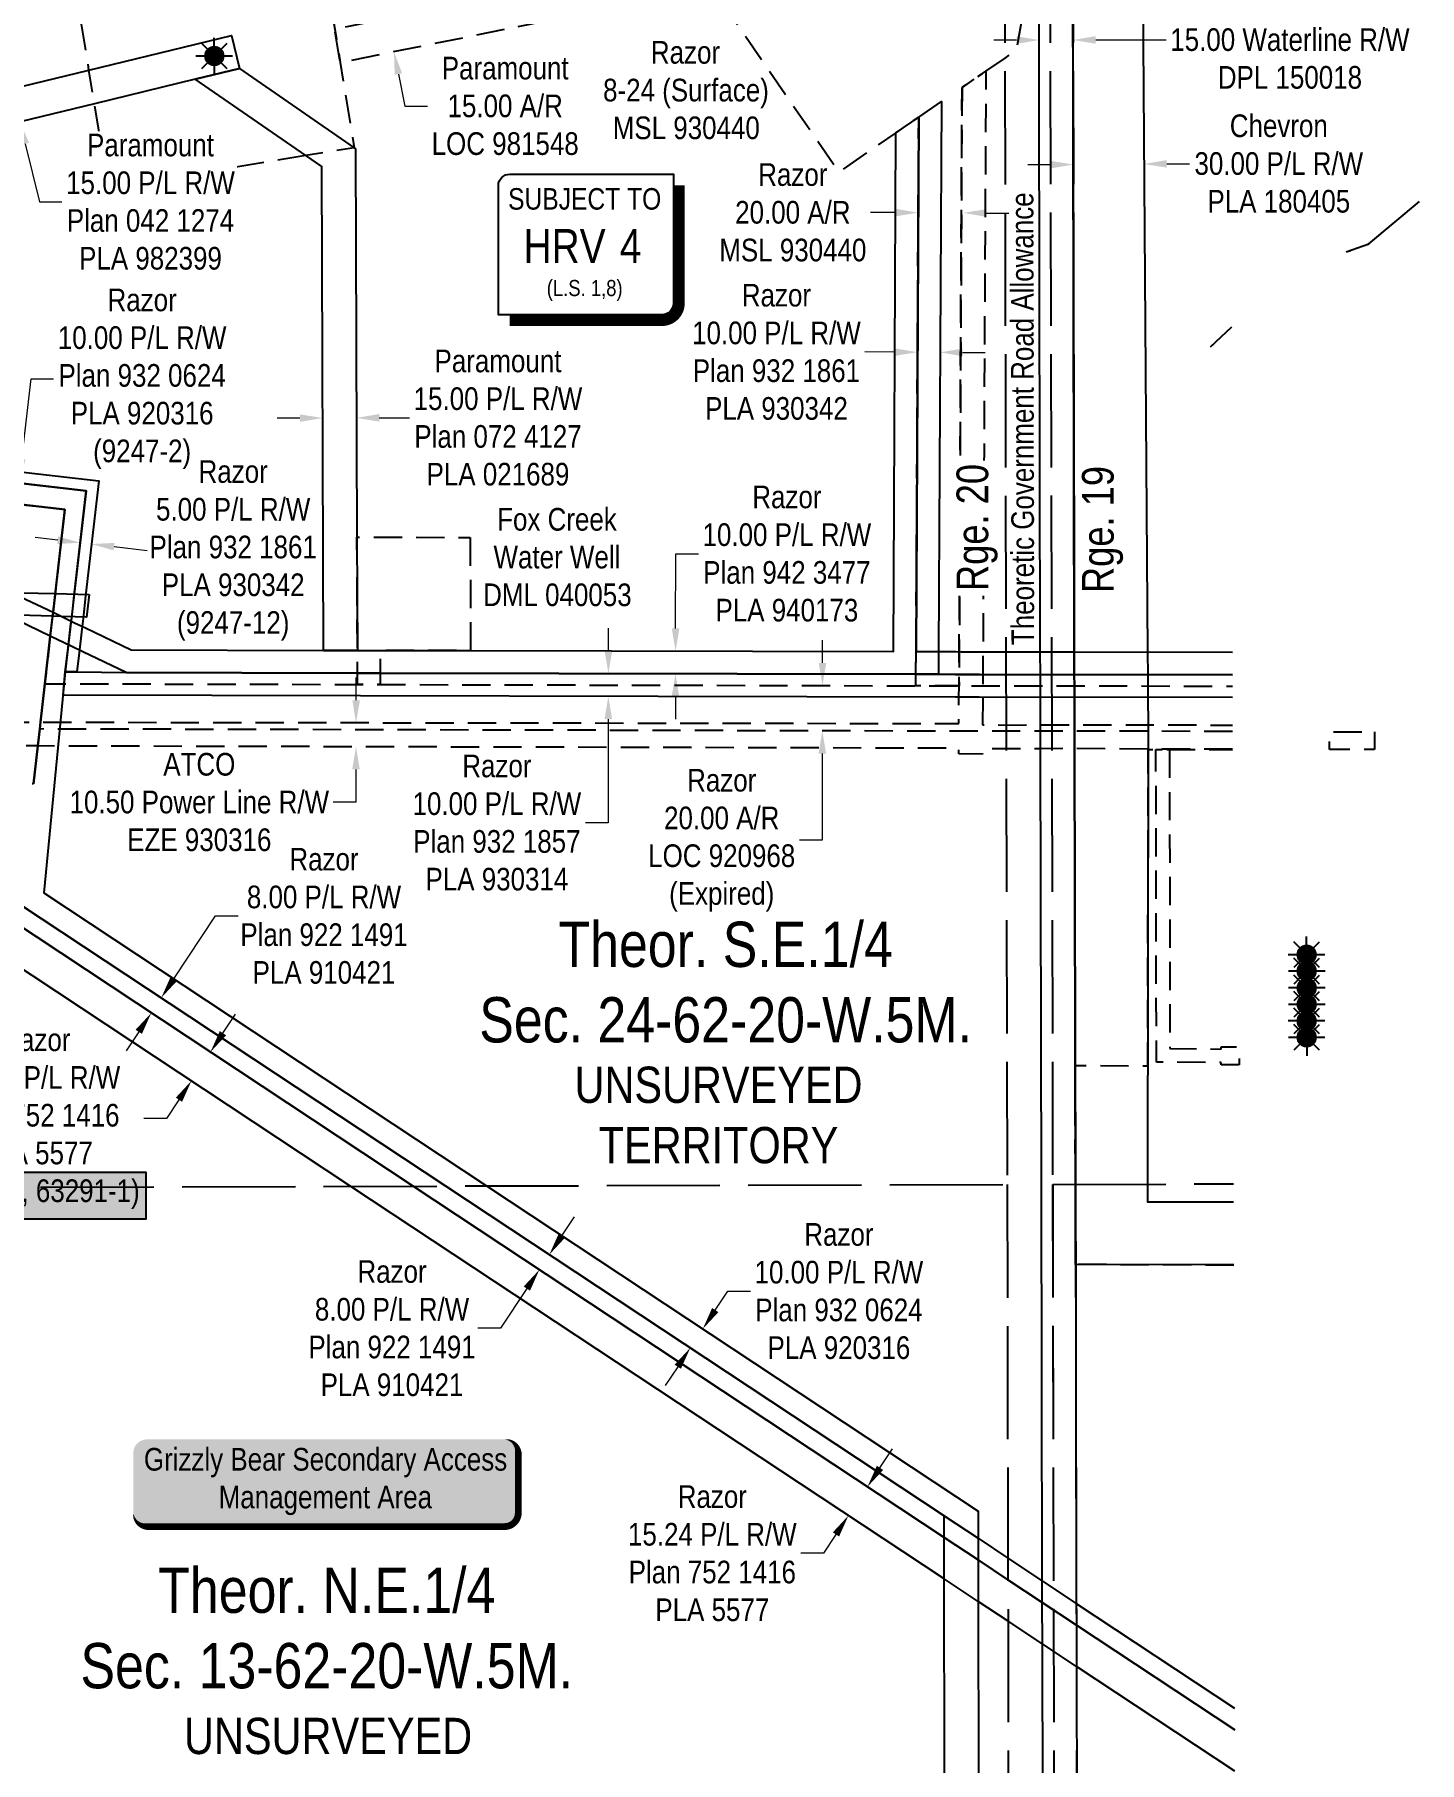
# Model space of a CAD drawing. Extents: x 507923 to 518388, y 6020717 to 6030806.
# Drawn here: x 509216 to 509827, y 6024494 to 6025257 of the extents above; entities that cross this region are included whole.
import ezdxf
from ezdxf.enums import TextEntityAlignment as Align

# ---------------------------------------------------------------- set-up
doc = ezdxf.new("R2010")
doc.units = 0
doc.header["$LTSCALE"] = 5
doc.header["$PDSIZE"] = 0.5
for name, pattern in [('foc-ACCESSROAD', [3.75, 2.5, -1.25]), ('foc-FLOWLINE', [3.75, 2.5, -1.25]), ('foc-UNSURVEYED', [12.5, 10, -2.5]), ('foc-WHEELTRACKS', [2, 0.4, -1.6])]:
    doc.linetypes.add(name, pattern=pattern)
doc.layers.get('Defpoints').update_dxf_attribs({"color": 9})
for name, color, linetype in [('AS-UNDERLAY-H', 141, 'Continuous'), ('AS-WILDLIFE-BLOCK', 131, 'Continuous'), ('C-SYMBOL', 7, 'Continuous'), ('CG-NOTES', 7, 'Continuous'), ('CTW', 7, 'Continuous'), ('D-TXT', 6, 'Continuous'), ('F-AR', 190, 'foc-ACCESSROAD'), ('F-EZE', 190, 'foc-FLOWLINE'), ('F-RW', 190, 'Continuous'), ('F-WS', 190, 'foc-ACCESSROAD'), ('F-WS-S', 8, 'Continuous'), ('L-ROAD-T', 7, 'Continuous'), ('L-UNS-T', 3, 'Continuous'), ('L-USEC', 7, 'foc-UNSURVEYED'), ('T-WATER-P3', 160, 'foc-WHEELTRACKS')]:
    doc.layers.add(name, color=color, linetype=linetype)
for name, color, linetype, lineweight in [('F-AR-T', 190, 'Continuous', 9), ('F-EZE-T', 190, 'Continuous', 9), ('F-RW-T', 190, 'Continuous', 9), ('F-WS-T', 190, 'Continuous', 9)]:
    doc.layers.add(name, color=color, linetype=linetype, lineweight=lineweight)
doc.styles.add('175L', font='ARIALN.TTF', dxfattribs={"height": 20})
doc.styles.add('80', font='ARIALN.TTF', dxfattribs={"height": 10})
doc.styles.add('80CG', font='ARIALN.TTF', dxfattribs={"height": 10})
doc.styles.add('80L', font='ARIALN.TTF', dxfattribs={"height": 10})
doc.styles.add('foc-LtypeFont', font='ARIALN.TTF', dxfattribs={"height": 7.35})
doc.styles.add('HRV', font='ARIALN.TTF', dxfattribs={"height": 3})
doc.linetypes.add('foc-TOPO-flowdirection-NOLINE', pattern='A,0,[">",foc-LtypeFont,S=0.3,R=0,X=0,Y=-0.945],-20,[">",foc-LtypeFont,S=0.3,R=0,X=0,Y=-0.945],0', length=20)
doc.dimstyles.new('Compass 5 000', dxfattribs={"dimscale": 5, "dimtxt": 9, "dimasz": 2, "dimexe": 0.2, "dimexo": 0.0625, "dimgap": 0.5, "dimtad": 0, "dimtih": 1, "dimtoh": 1, "dimzin": 0, "dimdsep": 46, "dimtxsty": '80CG', "dimcen": 0.1, "dimse1": 1, "dimse2": 1, "dimclrd": 256, "dimclrt": 256, "dimaunit": 1, "dimadec": 4, "dimazin": 0, "dimtfac": 0.06, "dimtofl": 0, "dimtmove": 0, "dimatfit": 1, "dimfxl": 0.2, "dimtolj": 1, "dimtzin": 0, "dimlwd": -1, "dimarcsym": 0})

# ---------------------------------------------------------------- blocks, each defined once
blk = doc.blocks.new('*U386')
h = blk.add_hatch(color=255)
edge = h.paths.add_edge_path()
edge.add_line((-79, -20), (79, -20))
edge.add_arc((79, -14), 6, 270, 360)
edge.add_line((85, -14), (85, 12.5))
edge.add_arc((79, 12.5), 6, 0, 90)
edge.add_line((79, 18.5), (-79, 18.5))
edge.add_arc((-79, 12.5), 6, 90, 180)
edge.add_line((-85, 12.5), (-85, -14))
edge.add_arc((-79, -14), 6, 180, 270)
at = {"color": 131, "flags": 128}
blk.add_lwpolyline([(-79, -20, 3, 3, 0), (79, -20, 3, 3, 0.414214), (85, -14, 3, 3, 0), (85, 12.5, 3, 0, 0.414214), (79, 18.5, 0, 0, 0), (-79, 18.5, 0, 0, 0.414214), (-85, 12.5, 0, 0, 0), (-85, -14, 0, 3, 0.414214)], format="xyseb", close=True, dxfattribs=at)
at = {"color": 131, "style": '80'}
blk.add_attdef('ENTER_TEXT_001', (-35.99, -5), '', height=10, dxfattribs=at)
blk = doc.blocks.new('HRV')
blk.add_lwpolyline([(-35.14, 31.6), (37.21, 31.6), (37.21, -25.54, -0.414214), (32.21, -30.54), (-40.14, -30.54), (-40.14, 26.6, -0.414214)], format="xyb", close=True)
at = {"const_width": 5, "flags": 128}
blk.add_lwpolyline([(-35.14, -33.04), (32.21, -33.04, 0.414214), (39.71, -25.54), (39.71, 26.6)], format="xyb", dxfattribs=at)
at = {"style": '80L'}
blk.add_text('SUBJECT TO', height=9.5, dxfattribs=at).set_placement((-2.01, 13.06), align=Align.BOTTOM_CENTER)
blk.add_attdef('(N.W.1/4 00)', text='', height=7.12, dxfattribs=at).set_placement((-2.01, -24.45), align=Align.BOTTOM_CENTER)
at = {"layer": 'CTW', "color": 3, "style": 'HRV'}
blk.add_text('HRV', height=15, dxfattribs=at).set_placement((-10.88, -0.18), align=Align.MIDDLE_CENTER)
blk.add_attdef('0', text='', height=15, dxfattribs=at).set_placement((18.28, -0.18), align=Align.MIDDLE_CENTER)
blk = doc.blocks.new('*D398')
at = {"layer": 'Defpoints', "color": 0, "transparency": 16777216}
for p in [(509271.22, 6024969.79), (509563.81, 6024969.09), (509271.17, 6024949.79)]:
    blk.add_point(p, dxfattribs=at)
at = {"layer": 'F-AR-T', "transparency": 16777216}
for p, q in [((509563.83, 6024979.09), (509563.86, 6024989.09)), ((509563.74, 6024939.09), (509563.64, 6024900.79)), ((509563.64, 6024900.79), (509553.64, 6024900.79))]:
    blk.add_line(p, q, dxfattribs=at)
for points in [[(509562.16, 6024979.1), (509565.5, 6024979.09), (509563.81, 6024969.09)], [(509562.07, 6024939.09), (509565.4, 6024939.09), (509563.76, 6024949.09)]]:
    blk.add_solid(points, dxfattribs=at)
at = {"layer": 'F-AR-T', "transparency": 16777216, "insert": (509519.33, 6024900.79), "char_height": 10, "attachment_point": 5, "style": '80CG'}
blk.add_mtext('\\A1;Razor\\P20.00 A/R\\PLOC 920968\\P(Expired)', dxfattribs=at)
blk = doc.blocks.new('*D399')
at = {"layer": 'Defpoints', "color": 0, "transparency": 16777216}
for p in [(509434.19, 6025276.29), (509437.15, 6025261.58), (509374.58, 6025248.98)]:
    blk.add_point(p, dxfattribs=at)
at = {"layer": 'F-AR-T', "transparency": 16777216}
for p, q in [((509369.64, 6025273.49), (509367.67, 6025283.29)), ((509376.55, 6025239.17), (509379.4, 6025225.04)), ((509379.4, 6025225.04), (509389.4, 6025225.04))]:
    blk.add_line(p, q, dxfattribs=at)
for points in [[(509371.27, 6025273.82), (509368.01, 6025273.16), (509371.61, 6025263.68)], [(509378.18, 6025239.5), (509374.92, 6025238.84), (509374.58, 6025248.98)]]:
    blk.add_solid(points, dxfattribs=at)
at = {"layer": 'F-AR-T', "transparency": 16777216, "insert": (509423.71, 6025225.04), "char_height": 10, "attachment_point": 5, "style": '80CG'}
blk.add_mtext('\\A1;Paramount\\P15.00 A/R\\PLOC 981548', dxfattribs=at)
blk = doc.blocks.new('*D404')
at = {"layer": 'Defpoints', "color": 0, "transparency": 16777216}
for p in [(509606.1, 6025177.94), (509606.11, 6025179.48), (509626.11, 6025179.38)]:
    blk.add_point(p, dxfattribs=at)
at = {"layer": 'F-AR-T', "transparency": 16777216}
for p, q in [((509596.1, 6025177.99), (509585.01, 6025178.04)), ((509636.1, 6025177.79), (509646.1, 6025177.74))]:
    blk.add_line(p, q, dxfattribs=at)
for points in [[(509596.11, 6025179.65), (509596.09, 6025176.32), (509606.1, 6025177.94)], [(509636.11, 6025179.46), (509636.1, 6025176.12), (509626.1, 6025177.84)]]:
    blk.add_solid(points, dxfattribs=at)
at = {"layer": 'F-AR-T', "transparency": 16777216, "insert": (509550.74, 6025178.04), "char_height": 10, "attachment_point": 5, "style": '80CG'}
blk.add_mtext('\\A1;Razor\\P20.00 A/R\\PMSL 930440', dxfattribs=at)
blk = doc.blocks.new('*D417')
at = {"layer": 'Defpoints', "color": 0, "transparency": 16777216}
for p in [(509263.17, 6024952.87), (509263.14, 6024942.3), (509357.82, 6024942.07)]:
    blk.add_point(p, dxfattribs=at)
at = {"layer": 'F-EZE-T', "transparency": 16777216}
for p, q in [((509357.87, 6024962.64), (509357.9, 6024972.64)), ((509357.8, 6024932.07), (509357.76, 6024917.6)), ((509357.76, 6024917.6), (509347.76, 6024917.6))]:
    blk.add_line(p, q, dxfattribs=at)
for points in [[(509356.21, 6024962.64), (509359.54, 6024962.64), (509357.85, 6024952.64)], [(509356.13, 6024932.07), (509359.46, 6024932.07), (509357.82, 6024942.07)]]:
    blk.add_solid(points, dxfattribs=at)
at = {"layer": 'F-EZE-T', "transparency": 16777216, "insert": (509288.62, 6024917.6), "char_height": 10, "attachment_point": 5, "style": '80CG'}
blk.add_mtext('\\A1;ATCO\\P10.50 Power Line R/W\\PEZE 930316', dxfattribs=at)
blk = doc.blocks.new('*D434')
at = {"layer": 'Defpoints', "color": 0, "transparency": 16777216}
for p in [(509659.38, 6025322.22), (509674.34, 6025322.25), (509674.48, 6025254.2)]:
    blk.add_point(p, dxfattribs=at)
at = {"layer": 'F-RW-T', "transparency": 16777216}
for p, q in [((509649.52, 6025254.15), (509639.52, 6025254.13)), ((509684.48, 6025254.23), (509715.59, 6025254.29))]:
    blk.add_line(p, q, dxfattribs=at)
for points in [[(509649.52, 6025255.82), (509649.52, 6025252.48), (509659.52, 6025254.17)], [(509684.48, 6025255.89), (509684.48, 6025252.56), (509674.48, 6025254.2)]]:
    blk.add_solid(points, dxfattribs=at)
at = {"layer": 'F-RW-T', "transparency": 16777216, "insert": (509770.27, 6025254.29), "char_height": 10, "attachment_point": 5, "style": '80CG'}
blk.add_mtext('\\A1;Fox Creek\\P15.00 Waterline R/W\\PDPL 150018', dxfattribs=at)
blk = doc.blocks.new('*D438')
at = {"layer": 'Defpoints', "color": 0, "transparency": 16777216}
for p in [(509224.3, 6024853.05), (509215.89, 6024840.35), (509285.14, 6024794.53)]:
    blk.add_point(p, dxfattribs=at)
at = {"layer": 'F-RW-T', "transparency": 16777216}
for p, q in [((509299.06, 6024815.58), (509304.58, 6024823.92)), ((509279.62, 6024786.19), (509274.11, 6024777.85)), ((509274.11, 6024777.85), (509264.11, 6024777.85))]:
    blk.add_line(p, q, dxfattribs=at)
for points in [[(509297.67, 6024816.5), (509300.45, 6024814.66), (509293.55, 6024807.24)], [(509278.23, 6024787.11), (509281.01, 6024785.27), (509285.14, 6024794.53)]]:
    blk.add_solid(points, dxfattribs=at)
at = {"layer": 'F-RW-T', "transparency": 16777216, "insert": (509216.45, 6024777.85), "char_height": 10, "attachment_point": 5, "style": '80CG'}
blk.add_mtext('\\A1;Razor\\P15.24 P/L R/W\\PPlan 752 1416\\PPLA 5577\\P(9247-9, 63291-1)', dxfattribs=at)
blk = doc.blocks.new('*D439')
at = {"layer": 'Defpoints', "color": 0, "transparency": 16777216}
for p in [(509342.97, 6025109.29), (509357.98, 6025109.34), (509358.06, 6025087.31)]:
    blk.add_point(p, dxfattribs=at)
at = {"layer": 'F-RW-T', "transparency": 16777216}
for p, q in [((509333.05, 6025087.22), (509323.05, 6025087.18)), ((509368.06, 6025087.34), (509381.43, 6025087.39))]:
    blk.add_line(p, q, dxfattribs=at)
for points in [[(509333.05, 6025088.88), (509333.06, 6025085.55), (509343.05, 6025087.25)], [(509368.05, 6025089.01), (509368.06, 6025085.67), (509358.06, 6025087.31)]]:
    blk.add_solid(points, dxfattribs=at)
at = {"layer": 'F-RW-T', "transparency": 16777216, "insert": (509420.52, 6025087.39), "char_height": 10, "attachment_point": 5, "style": '80CG'}
blk.add_mtext('\\A1;Paramount\\P15.00 P/L R/W\\PPlan 072 4127\\PPLA 021689', dxfattribs=at)
blk = doc.blocks.new('*D442')
at = {"layer": 'Defpoints', "color": 0, "transparency": 16777216}
for p in [(509271.82, 6024831.2), (509329.58, 6024792.99), (509325.16, 6024786.32)]:
    blk.add_point(p, dxfattribs=at)
at = {"layer": 'F-RW-T', "transparency": 16777216}
for p, q in [((509277.34, 6024839.54), (509295.74, 6024867.35)), ((509295.74, 6024867.35), (509305.74, 6024867.35)), ((509261.89, 6024816.19), (509256.38, 6024807.85))]:
    blk.add_line(p, q, dxfattribs=at)
for points in [[(509275.95, 6024840.46), (509278.73, 6024838.62), (509271.82, 6024831.2)], [(509260.5, 6024817.11), (509263.28, 6024815.27), (509267.41, 6024824.53)]]:
    blk.add_solid(points, dxfattribs=at)
at = {"layer": 'F-RW-T', "transparency": 16777216, "insert": (509343.69, 6024867.35), "char_height": 10, "attachment_point": 5, "style": '80CG'}
blk.add_mtext('\\A1;Razor\\P8.00 P/L R/W\\PPlan 922 1491\\PPLA 910421', dxfattribs=at)
blk = doc.blocks.new('*D443')
at = {"layer": 'Defpoints', "color": 0, "transparency": 16777216}
for p in [(509130.08, 6025068.3), (509128.94, 6025058.37), (509209.06, 6025059.2)]:
    blk.add_point(p, dxfattribs=at)
at = {"layer": 'F-RW-T', "transparency": 16777216}
for p, q in [((509210.2, 6025069.14), (509214.29, 6025104.57)), ((509214.29, 6025104.57), (509224.29, 6025104.57)), ((509206.77, 6025039.34), (509205.63, 6025029.4))]:
    blk.add_line(p, q, dxfattribs=at)
for points in [[(509208.55, 6025069.33), (509211.86, 6025068.95), (509209.06, 6025059.2)], [(509205.12, 6025039.53), (509208.43, 6025039.15), (509207.92, 6025049.27)]]:
    blk.add_solid(points, dxfattribs=at)
at = {"layer": 'F-RW-T', "transparency": 16777216, "insert": (509263.37, 6025104.57), "char_height": 10, "attachment_point": 5, "style": '80CG'}
blk.add_mtext('\\A1;Razor\\P10.00 P/L R/W\\PPlan 932 0624\\PPLA 920316\\P(9247-2)', dxfattribs=at)
blk = doc.blocks.new('*D444')
at = {"layer": 'Defpoints', "color": 0, "transparency": 16777216}
for p in [(509471.84, 6024974.39), (509469.26, 6024964.32), (509471.81, 6024964.31)]:
    blk.add_point(p, dxfattribs=at)
at = {"layer": 'F-RW-T', "transparency": 16777216}
for p, q in [((509469.3, 6024984.39), (509469.33, 6024994.39)), ((509469.23, 6024954.32), (509469.12, 6024908.54)), ((509469.12, 6024908.54), (509459.12, 6024908.54))]:
    blk.add_line(p, q, dxfattribs=at)
for points in [[(509467.64, 6024984.4), (509470.97, 6024984.39), (509469.28, 6024974.39)], [(509467.57, 6024954.32), (509470.9, 6024954.31), (509469.26, 6024964.32)]]:
    blk.add_solid(points, dxfattribs=at)
at = {"layer": 'F-RW-T', "transparency": 16777216, "insert": (509420.04, 6024908.54), "char_height": 10, "attachment_point": 5, "style": '80CG'}
blk.add_mtext('\\A1;Razor\\P10.00 P/L R/W\\PPlan 932 1857\\PPLA 930314', dxfattribs=at)
blk = doc.blocks.new('*D445')
at = {"layer": 'Defpoints', "color": 0, "transparency": 16777216}
for p in [(509605.68, 6025116.32), (509605.63, 6025106.23), (509615.62, 6025106.18)]:
    blk.add_point(p, dxfattribs=at)
at = {"layer": 'F-RW-T', "transparency": 16777216}
for p, q in [((509595.68, 6025116.37), (509582.57, 6025116.43)), ((509625.67, 6025116.22), (509635.67, 6025116.17))]:
    blk.add_line(p, q, dxfattribs=at)
for points in [[(509595.69, 6025118.03), (509595.67, 6025114.7), (509605.68, 6025116.32)], [(509625.68, 6025117.88), (509625.67, 6025114.55), (509615.67, 6025116.27)]]:
    blk.add_solid(points, dxfattribs=at)
at = {"layer": 'F-RW-T', "transparency": 16777216, "insert": (509543.49, 6025116.43), "char_height": 10, "attachment_point": 5, "style": '80CG'}
blk.add_mtext('\\A1;Razor\\P10.00 P/L R/W\\PPlan 932 1861\\PPLA 930342', dxfattribs=at)
blk = doc.blocks.new('*D446')
at = {"layer": 'Defpoints', "color": 0, "transparency": 16777216}
for p in [(509582.79, 6024984.15), (509498.91, 6024974.33), (509582.77, 6024974.16)]:
    blk.add_point(p, dxfattribs=at)
at = {"layer": 'F-RW-T', "transparency": 16777216}
for p, q in [((509498.96, 6024994.32), (509499.02, 6025027.34)), ((509499.02, 6025027.34), (509509.02, 6025027.34)), ((509498.89, 6024964.33), (509498.87, 6024954.33))]:
    blk.add_line(p, q, dxfattribs=at)
for points in [[(509497.29, 6024994.33), (509500.62, 6024994.32), (509498.94, 6024984.32)], [(509497.23, 6024964.33), (509500.56, 6024964.33), (509498.91, 6024974.33)]]:
    blk.add_solid(points, dxfattribs=at)
at = {"layer": 'F-RW-T', "transparency": 16777216, "insert": (509548.11, 6025027.34), "char_height": 10, "attachment_point": 5, "style": '80CG'}
blk.add_mtext('\\A1;Razor\\P10.00 P/L R/W\\PPlan 942 3477\\PPLA 940173', dxfattribs=at)
blk = doc.blocks.new('*D447')
at = {"layer": 'Defpoints', "color": 0, "transparency": 16777216}
for p in [(509164.1, 6025222.55), (509209.41, 6025218.1), (509167.63, 6025207.98)]:
    blk.add_point(p, dxfattribs=at)
at = {"layer": 'F-RW-T', "transparency": 16777216}
for p, q in [((509203.53, 6025242.39), (509201.18, 6025252.11)), ((509211.77, 6025208.38), (509217.98, 6025182.74)), ((509217.98, 6025182.74), (509227.98, 6025182.74))]:
    blk.add_line(p, q, dxfattribs=at)
for points in [[(509205.15, 6025242.78), (509201.91, 6025242), (509205.88, 6025232.67)], [(509213.39, 6025208.77), (509210.15, 6025207.99), (509209.41, 6025218.1)]]:
    blk.add_solid(points, dxfattribs=at)
at = {"layer": 'F-RW-T', "transparency": 16777216, "insert": (509267.06, 6025182.74), "char_height": 10, "attachment_point": 5, "style": '80CG', "bg_fill": 3, "box_fill_scale": 1.1, "bg_fill_color": 256, "bg_fill_true_color": 13158600, "bg_fill_transparency": 0}
blk.add_mtext('\\A1;Paramount\\P15.00 P/L R/W\\PPlan 042 1274\\PPLA 982399', dxfattribs=at)
blk = doc.blocks.new('*D454')
at = {"layer": 'Defpoints', "color": 0, "transparency": 16777216}
for p in [(509705.88, 6025199.43), (509674.6, 6025195.79), (509705.9, 6025196.01)]:
    blk.add_point(p, dxfattribs=at)
at = {"layer": 'F-RW-T', "transparency": 16777216}
for p, q in [((509664.58, 6025199.13), (509654.58, 6025199.06)), ((509715.88, 6025199.5), (509725.88, 6025199.57))]:
    blk.add_line(p, q, dxfattribs=at)
for points in [[(509664.57, 6025200.8), (509664.59, 6025197.47), (509674.58, 6025199.2)], [(509715.87, 6025201.17), (509715.89, 6025197.83), (509705.88, 6025199.43)]]:
    blk.add_solid(points, dxfattribs=at)
at = {"layer": 'F-RW-T', "transparency": 16777216, "insert": (509765.35, 6025199.57), "char_height": 10, "attachment_point": 5, "style": '80CG'}
blk.add_mtext('\\A1;Chevron\\P30.00 P/L R/W\\PPLA 180405', dxfattribs=at)
blk = doc.blocks.new('*D460')
at = {"layer": 'Defpoints', "color": 0, "transparency": 16777216}
for p in [(509494.69, 6024695.73), (509489.17, 6024687.4), (509510.96, 6024684.96)]:
    blk.add_point(p, dxfattribs=at)
at = {"layer": 'F-RW-T', "transparency": 16777216}
for p, q in [((509516.48, 6024693.3), (509522, 6024701.64)), ((509522, 6024701.64), (509532, 6024701.64)), ((509499.93, 6024668.29), (509494.41, 6024659.95))]:
    blk.add_line(p, q, dxfattribs=at)
for points in [[(509515.09, 6024694.22), (509517.87, 6024692.38), (509510.96, 6024684.96)], [(509498.54, 6024669.21), (509501.32, 6024667.37), (509505.45, 6024676.63)]]:
    blk.add_solid(points, dxfattribs=at)
at = {"layer": 'F-RW-T', "transparency": 16777216, "insert": (509571.09, 6024701.64), "char_height": 10, "attachment_point": 5, "style": '80CG'}
blk.add_mtext('\\A1;Razor\\P10.00 P/L R/W\\PPlan 932 0624\\PPLA 920316', dxfattribs=at)
blk = doc.blocks.new('*D484')
at = {"layer": 'Defpoints', "color": 0, "transparency": 16777216}
for p in [(509584.43, 6024614.79), (509575.3, 6024602.56), (509576.02, 6024602.08)]:
    blk.add_point(p, dxfattribs=at)
at = {"layer": 'F-RW-T', "transparency": 16777216}
for p, q in [((509589.22, 6024623.61), (509594.74, 6024631.95)), ((509569.78, 6024594.22), (509564.26, 6024585.88)), ((509564.26, 6024585.88), (509554.26, 6024585.88))]:
    blk.add_line(p, q, dxfattribs=at)
for points in [[(509587.83, 6024624.53), (509590.61, 6024622.69), (509583.7, 6024615.27)], [(509568.39, 6024595.14), (509571.17, 6024593.3), (509575.3, 6024602.56)]]:
    blk.add_solid(points, dxfattribs=at)
at = {"layer": 'F-RW-T', "transparency": 16777216, "insert": (509515.18, 6024585.88), "char_height": 10, "attachment_point": 5, "style": '80CG'}
blk.add_mtext('\\A1;Razor\\P15.24 P/L R/W\\PPlan 752 1416\\PPLA 5577', dxfattribs=at)
blk = doc.blocks.new('*D487')
at = {"layer": 'Defpoints', "color": 0, "transparency": 16777216}
for p in [(509235.99, 6025031.67), (509240.96, 6025031.1), (509241.02, 6025031.59)]:
    blk.add_point(p, dxfattribs=at)
at = {"layer": 'F-RW-T', "transparency": 16777216}
for p, q in [((509226.12, 6025033.3), (509216.18, 6025034.43)), ((509250.95, 6025030.46), (509265.64, 6025028.78))]:
    blk.add_line(p, q, dxfattribs=at)
for points in [[(509226.3, 6025034.95), (509225.93, 6025031.64), (509236.05, 6025032.16)], [(509251.14, 6025032.11), (509250.76, 6025028.8), (509241.02, 6025031.59)]]:
    blk.add_solid(points, dxfattribs=at)
at = {"layer": 'F-RW-T', "transparency": 16777216, "insert": (509303.58, 6025028.78), "char_height": 10, "attachment_point": 5, "style": '80CG'}
blk.add_mtext('\\A1;Razor\\P5.00 P/L R/W\\PPlan 932 1861\\PPLA 930342\\P(9247-12)', dxfattribs=at)
blk = doc.blocks.new('GAS')
h = blk.add_hatch(color=255)
h.dxf.hatch_style = 1
edge = h.paths.add_edge_path()
edge.add_arc((0, 0), 0.9, 0, 360)
for p, q in [((0, 0.81), (0, 1.62)), ((-0.81, 0), (-1.62, 0)), ((-0.57, 0.57), (-1.14, 1.14)), ((0.57, 0.57), (1.14, 1.14)), ((1.62, 0), (0.81, 0)), ((-0.57, -0.57), (-1.14, -1.14)), ((0, -0.81), (0, -1.62)), ((1.14, -1.14), (0.57, -0.57))]:
    blk.add_line(p, q)
blk.add_circle((0, 0), 0.8)
blk = doc.blocks.new('*D633')
at = {"layer": 'Defpoints', "color": 0, "transparency": 16777216}
for p in [(509431.36, 6024716.06), (509435.77, 6024722.73), (509438.8, 6024711.14)]:
    blk.add_point(p, dxfattribs=at)
at = {"layer": 'F-RW-T', "transparency": 16777216}
for p, q in [((509448.73, 6024726.15), (509454.24, 6024734.49)), ((509433.28, 6024702.8), (509421.68, 6024685.26)), ((509421.68, 6024685.26), (509411.68, 6024685.26))]:
    blk.add_line(p, q, dxfattribs=at)
for points in [[(509447.34, 6024727.07), (509450.12, 6024725.23), (509443.21, 6024717.81)], [(509431.89, 6024703.72), (509434.67, 6024701.88), (509438.8, 6024711.14)]]:
    blk.add_solid(points, dxfattribs=at)
at = {"layer": 'F-RW-T', "transparency": 16777216, "insert": (509373.73, 6024685.26), "char_height": 10, "attachment_point": 5, "style": '80CG'}
blk.add_mtext('\\A1;Razor\\P8.00 P/L R/W\\PPlan 922 1491\\PPLA 910421', dxfattribs=at)

msp = doc.modelspace()

# ---------------------------------------------------------------- hatches: boundary and pattern name
at = {"layer": 'AS-UNDERLAY-H'}
h = msp.add_hatch(color=256, dxfattribs=at)
h.dxf.hatch_style = 1
h.paths.add_polyline_path([(509168.403, 6024754.231), (509265.064, 6024754.231), (509265.064, 6024733.375), (509168.403, 6024733.375)])

# ---------------------------------------------------------------- linework, layer by layer
msp.add_lwpolyline([(509168.403, 6024754.231), (509265.064, 6024754.231), (509265.064, 6024733.375), (509168.403, 6024733.375)], close=True, dxfattribs=at)
at = {"layer": 'F-AR', "flags": 128}
for points in [[(509515.124, 6025277.281), (509350.85, 6025244.197), (509348.428, 6025259.014), (509505.897, 6025290.728), (509515.124, 6025277.281)], [(509807.68, 6024948.697), (509807.664, 6024940.86), (509787.675, 6024940.9), (509787.691, 6024948.738), (509807.68, 6024948.697)]]:
    msp.add_lwpolyline(points, close=True, dxfattribs=at)
msp.add_lwpolyline([(509744.943, 6024948.827), (509675.647, 6024948.97), (509675.103, 6024948.968), (509645.469, 6024948.893), (509644.943, 6024948.895), (509228.176, 6024949.893), (509218.118, 6024949.916), (509218.461, 6024952.916), (509220.404, 6024969.915), (509230.463, 6024969.891), (509358.472, 6024969.584), (509368.474, 6024969.56), (509605.061, 6024968.995), (509622.613, 6024968.953), (509625.066, 6024968.948), (509633.115, 6024968.928), (509644.901, 6024968.899), (509645.467, 6024968.898), (509675.06, 6024968.973), (509675.643, 6024968.974), (509744.901, 6024968.832)], dxfattribs=at)
at = {"layer": 'F-EZE', "flags": 128}
msp.add_lwpolyline([(509744.96, 6024940.985), (509707.718, 6024941.059), (509675.119, 6024941.296), (509660.12, 6024941.223), (509644.96, 6024941.185), (509634.499, 6024941.205), (509634.487, 6024938.835), (509623.986, 6024939.02), (509623.998, 6024941.41), (509227.319, 6024942.392), (509217.261, 6024942.416), (509202.175, 6024942.452), (509148.035, 6024942.582), (509148.419, 6024940.833), (509142.556, 6024939.548), (509141.888, 6024942.596), (509132.596, 6024942.619), (509132.621, 6024953.121), (509139.583, 6024953.105), (509124.403, 6025022.366), (509130.265, 6025023.651), (509145.729, 6024953.09), (509203.375, 6024952.963), (509218.461, 6024952.918), (509228.52, 6024952.908), (509624.052, 6024952.335), (509624.109, 6024963.947), (509624.134, 6024968.95), (509624.159, 6024974.03), (509624.209, 6024984.055), (509625.448, 6025233.259), (509626.382, 6025233.9), (509634.459, 6025239.441), (509635.987, 6025240.49), (509634.711, 6024984.044), (509634.661, 6024973.959), (509634.636, 6024968.924), (509634.612, 6024963.922), (509634.551, 6024951.699), (509644.938, 6024951.679), (509660.098, 6024951.716), (509675.097, 6024951.794), (509707.643, 6024951.723), (509744.937, 6024951.659)], dxfattribs=at)
msp.add_lwpolyline([(509717.096, 6024940.84), (509717.289, 6024808.758), (509739.867, 6024808.591), (509739.872, 6024809.59), (509747.88, 6024809.531), (509747.821, 6024801.544), (509739.832, 6024801.581), (509739.823, 6024802.594), (509711.301, 6024802.806), (509711.093, 6024940.85), (509717.096, 6024940.84)], close=True, dxfattribs=at)
at = {"layer": 'F-RW', "flags": 128}
for points in [[(509745.441, 6024713.225), (509675.6, 6024713.463), (509675.525, 6024748.845), (509675.119, 6024941.296), (509675.103, 6024948.968), (509675.097, 6024951.794), (509675.071, 6024963.974), (509675.06, 6024968.973), (509675.05, 6024973.967), (509675.029, 6024983.961), (509674.062, 6025441.846), (509659.104, 6025448.341), (509643.875, 6025454.928), (509418.743, 6025552.303), (509376.174, 6025570.723), (509368.227, 6025552.163), (509355.48, 6025523.995), (509101.23, 6025631.666), (508924.1, 6025708.695)], [(509661.242, 6024408.667), (509660.953, 6024545.803), (509660.915, 6024564.086), (509660.894, 6024573.687), (509660.525, 6024748.797), (509660.119, 6024941.429), (509660.104, 6024948.93), (509660.097, 6024951.931), (509660.072, 6024963.937), (509660.061, 6024968.934), (509660.05, 6024973.931), (509660.029, 6024983.978), (509659.055, 6025473.001), (509659.037, 6025479.438), (509658.937, 6025514.272), (509658.827, 6025552.978), (509658.617, 6025652.972)], [(509673.616, 6025653.013), (509673.827, 6025553.025), (509673.923, 6025507.847), (509673.996, 6025473.031), (509675.029, 6024983.961), (509675.05, 6024973.967), (509675.06, 6024968.973), (509675.071, 6024963.974), (509675.096, 6024951.969), (509675.103, 6024948.968), (509675.118, 6024941.467), (509675.525, 6024748.845), (509675.916, 6024563.752), (509675.936, 6024554.152), (509675.974, 6024535.868), (509676.243, 6024408.695)], [(509188.06, 6025626.759), (509340.286, 6025560.844), (509360.394, 6025606.58), (509488.503, 6025552.496), (509643.81, 6025485.961), (509659.037, 6025479.445), (509673.996, 6025473.031), (509704.025, 6025460.161), (509707.414, 6024983.893), (509707.485, 6024973.9), (509707.521, 6024968.908), (509707.556, 6024963.906), (509707.643, 6024951.723), (509707.663, 6024948.903), (509707.718, 6024941.059), (509707.336, 6024748.943), (509707.32, 6024741.167), (509745.382, 6024741.09)], [(509209.705, 6025008.329), (509224.008, 6025001.449), (509233.545, 6024996.861), (509238.313, 6024994.568), (509258.578, 6024984.819), (509343.416, 6024984.644), (509358.419, 6024984.613), (509368.422, 6024984.594), (509408.431, 6024984.511), (509595.142, 6024984.127), (509596.281, 6025213.245), (509606.309, 6025220.126), (509605.137, 6024984.106), (509615.132, 6024984.085), (509622.688, 6024984.069), (509625.141, 6024984.045), (509633.19, 6024984.047), (509644.869, 6024984.024), (509675.029, 6024983.961), (509744.87, 6024983.817)], [(508660.676, 6025058.136), (508842.935, 6025057.978), (508978.493, 6025058.071), (509017.246, 6025080.588), (509088.032, 6025072.431), (509238.67, 6025055.075), (509229.446, 6024975.141), (509219.905, 6024877.534), (509415.519, 6024748.11), (509632.509, 6024604.548), (509632.53, 6024592.549), (509632.549, 6024582.947), (509632.581, 6024564.662), (509632.866, 6024408.616)], [(509123.415, 6025073.384), (509244.203, 6025059.466), (509238.405, 6025008.757), (509237.265, 6024998.783), (509236.722, 6024994.034), (509235.521, 6024983.522), (509234.562, 6024975.13), (509229.446, 6024975.141), (509230.753, 6024985.815), (509231.954, 6024996.328), (509232.25, 6024998.918), (509233.39, 6025008.891), (509238.67, 6025055.075), (509122.85, 6025068.421)], [(509215.346, 6024925.664), (509217.261, 6024942.416), (509218.118, 6024949.916), (509218.461, 6024952.916), (509220.404, 6024969.915), (509222.807, 6024990.937), (509224.008, 6025001.449), (509229.194, 6025046.822), (509123.309, 6025059.022)], [(509123.309, 6025059.022), (509229.194, 6025046.822), (509224.95, 6025009.693), (509224.008, 6025001.449), (509223.81, 6024999.72), (509222.807, 6024990.937), (509220.404, 6024969.915), (509218.461, 6024952.918), (509218.118, 6024949.916), (509217.261, 6024942.416), (509215.346, 6024925.664)], [(508660.676, 6025038.683), (508842.972, 6025038.75), (508995.37, 6025038.805), (509020.818, 6025038.814), (509036.518, 6025038.82), (509043.56, 6025038.822), (509053.615, 6025038.826), (509068.948, 6025038.832), (509067.151, 6025023.6), (509063.673, 6024993.118), (509061.931, 6024977.889), (509060.08, 6024961.707), (509074.344, 6024952.27), (509094.338, 6024939.378), (509108.569, 6024929.622), (509194.231, 6024872.946), (509383.052, 6024748.021), (509617.54, 6024592.878), (509632.549, 6024582.947), (509645.735, 6024574.125), (509675.935, 6024554.152), (509745.874, 6024507.897)], [(509745.913, 6024489.613), (509675.974, 6024535.868), (509645.773, 6024555.842), (509632.581, 6024564.662), (509617.573, 6024574.593), (509355.555, 6024747.945), (509106.634, 6024912.639), (509092.367, 6024922.078), (509072.409, 6024935.283), (509058.143, 6024944.731), (509043.913, 6024954.155), (509046.63, 6024977.87), (509048.375, 6024993.102), (509051.869, 6025023.594), (509041.815, 6025023.59), (509034.771, 6025023.588), (509019.172, 6025023.581), (508843.002, 6025023.519), (508660.676, 6025023.452)], [(509744.891, 6024973.823), (509675.05, 6024973.967), (509644.891, 6024973.892), (509633.14, 6024973.969), (509625.091, 6024974.024), (509622.638, 6024974.04), (509615.082, 6024974.091), (509605.087, 6024974.112), (509368.456, 6024974.599), (509358.455, 6024974.619), (509256.288, 6024974.83), (509237.113, 6024984.056), (509232.344, 6024986.349), (509222.807, 6024990.937), (509208.504, 6024997.817)], [(509744.912, 6024963.83), (509675.071, 6024963.974), (509644.912, 6024963.898), (509633.09, 6024963.926), (509622.587, 6024963.951), (509228.445, 6024964.894), (509229.446, 6024975.141), (509234.562, 6024975.13), (509256.288, 6024974.83), (509358.455, 6024974.619), (509368.456, 6024974.599), (509605.087, 6024974.112), (509615.082, 6024974.091), (509622.638, 6024974.04), (509625.091, 6024974.024), (509633.14, 6024973.969), (509644.891, 6024973.892), (509675.05, 6024973.967), (509744.891, 6024973.823)], [(509745.874, 6024507.897), (509675.935, 6024554.152), (509645.735, 6024574.125), (509632.549, 6024582.947), (509617.54, 6024592.878), (509383.053, 6024748.02), (509194.231, 6024872.946)], [(509617.875, 6024408.589), (509617.573, 6024574.593), (509617.54, 6024592.878), (509617.522, 6024602.479), (509397.484, 6024748.061), (509209.278, 6024872.58)], [(509209.278, 6024872.58), (509397.485, 6024748.06), (509617.522, 6024602.479), (509632.53, 6024592.549), (509645.714, 6024583.725), (509675.915, 6024563.752), (509745.854, 6024517.497)]]:
    msp.add_lwpolyline(points, dxfattribs=at)
for points in [[(509091.313, 6025189.499), (509082.459, 6025187.342), (509084.273, 6025203.218), (509103.462, 6025207.87), (509125.533, 6025213.212), (509141.312, 6025217.033), (509239.903, 6025240.91), (509302.825, 6025256.148), (509306.353, 6025241.577), (509286.799, 6025236.841), (509242.328, 6025226.071), (509139.503, 6025201.17), (509123.726, 6025197.35), (509101.66, 6025192.001), (509091.313, 6025189.499)], [(509358.242, 6025034.625), (509358.419, 6024984.613), (509343.416, 6024984.644), (509342.658, 6025198.297), (509335.632, 6025203.146), (509286.799, 6025236.841), (509306.353, 6025241.577), (509356.99, 6025206.637), (509357.634, 6025206.193), (509358.242, 6025034.625)], [(509606.309, 6025220.126), (509616.338, 6025227.007), (509615.132, 6024984.085), (509615.082, 6024974.091), (509605.087, 6024974.112), (509605.137, 6024984.106), (509606.309, 6025220.126)], [(509239.997, 6025009.29), (509238.856, 6024999.317), (509233.842, 6024999.451), (509227.827, 6024999.612), (509223.81, 6024999.72), (509208.767, 6025000.121), (509203.416, 6025000.264), (509181.434, 6025000.852), (509181.056, 6024986.694), (509171.06, 6024987), (509171.705, 6025011.116), (509181.396, 6025010.857), (509205.808, 6025010.204), (509209.907, 6025010.095), (509224.95, 6025009.693), (509234.982, 6025009.425), (509239.997, 6025009.29)]]:
    msp.add_lwpolyline(points, close=True, dxfattribs=at)
at = {"layer": 'F-WS', "flags": 128}
for points in [[(509625.448, 6025233.259), (509624.134, 6024968.95), (509622.613, 6024968.953), (509605.061, 6024968.995), (509605.087, 6024974.112), (509605.137, 6024984.106), (509606.309, 6025220.126), (509596.281, 6025213.245), (509570.977, 6025195.882), (509515.124, 6025277.281), (509505.897, 6025290.728), (509584.248, 6025344.489), (509605.107, 6025340.606), (509644.237, 6025283.58), (509653.21, 6025270.504), (509649.327, 6025249.643), (509644.316, 6025246.205), (509634.459, 6025239.441), (509625.448, 6025233.259)], [(509335.632, 6025203.146), (509248.407, 6025188.887), (509242.328, 6025226.071), (509239.903, 6025240.91), (509232.269, 6025287.598), (509340.853, 6025305.349), (509348.428, 6025259.014), (509350.85, 6025244.197), (509356.99, 6025206.637), (509335.632, 6025203.146)], [(509408.253, 6025034.522), (509408.431, 6024984.511), (509368.422, 6024984.594), (509368.456, 6024974.599), (509368.474, 6024969.56), (509358.472, 6024969.584), (509358.455, 6024974.619), (509358.419, 6024984.613), (509358.242, 6025034.625), (509408.253, 6025034.522)]]:
    msp.add_lwpolyline(points, close=True, dxfattribs=at)
for points in [[(508660.676, 6025023.452), (508843.003, 6025023.519), (509019.172, 6025023.581), (509034.771, 6025023.588), (509041.815, 6025023.59), (509051.869, 6025023.594), (509067.151, 6025023.6), (509082.47, 6025023.606), (509103.934, 6025023.614), (509104.129, 6025025.332), (509105.27, 6025035.346), (509105.67, 6025038.86), (509106.47, 6025045.875), (509108.167, 6025060.767), (509123.309, 6025059.022), (509229.194, 6025046.822), (509224.008, 6025001.449), (509222.807, 6024990.937), (509220.404, 6024969.915), (509218.461, 6024952.916), (509218.118, 6024949.916), (509217.261, 6024942.416), (509215.346, 6024925.664), (509200.453, 6024927.379), (509109.507, 6024937.859), (509094.338, 6024939.378), (509100.464, 6024993.154), (509078.999, 6024993.133), (509063.673, 6024993.118), (509048.375, 6024993.102), (509031.259, 6024993.085), (509015.874, 6024993.069), (508843.062, 6024992.898), (508750.948, 6024992.808), (508660.676, 6024992.915)], [(509745.441, 6024713.044), (509675.6, 6024713.463), (509675.525, 6024748.845), (509675.435, 6024801.264), (509707.44, 6024801.2), (509707.718, 6024940.857), (509711.093, 6024940.85), (509717.096, 6024940.839), (509744.96, 6024940.783)]]:
    msp.add_lwpolyline(points, dxfattribs=at)
at = {"layer": 'L-USEC'}
for p, q in [((509643.668, 6025552.93), (509645.366, 6024748.75)), ((509663.785, 6025552.972), (509665.483, 6024748.792)), ((509673.832, 6025552.993), (509675.53, 6024748.813)), ((509673.848, 6025552.993), (509675.546, 6024748.813)), ((508843.539, 6024746.568), (509645.366, 6024748.75)), ((509645.366, 6024748.75), (509647.063, 6023944.569)), ((509645.366, 6024748.75), (509645.577, 6024648.986)), ((509665.472, 6024748.792), (509665.683, 6024649.045)), ((509665.483, 6024748.813), (509745.365, 6024749.067)), ((509665.483, 6024748.792), (509667.18, 6023944.612)), ((509675.53, 6024748.813), (509675.74, 6024649.075)), ((509675.546, 6024748.813), (509677.243, 6023944.633))]:
    msp.add_line(p, q, dxfattribs=at)
at = {"layer": 'T-WATER-P3', "linetype": 'foc-TOPO-flowdirection-NOLINE', "flags": 128}
for points in [[(509795.116, 6025160.582), (509805.124, 6025164.163), (509827.459, 6025182.846)], [(509735.233, 6025118.684), (509744.566, 6025127.525)]]:
    msp.add_lwpolyline(points, dxfattribs=at)
at = {"layer": 'T-WATER-P3', "flags": 128}
for points in [[(509795.116, 6025160.582), (509805.124, 6025164.163), (509827.459, 6025182.846)], [(509735.233, 6025118.684), (509744.566, 6025127.525)]]:
    msp.add_lwpolyline(points, dxfattribs=at)

# ---------------------------------------------------------------- block references
at = {"layer": 'AS-WILDLIFE-BLOCK'}
ref = msp.add_blockref('*U386', (509344.477, 6024617.694), dxfattribs=at)
ref.add_attrib('ENTER_TEXT_001', 'Grizzly Bear Secondary Access', (509264.153, 6024622.409), dxfattribs={"layer": '0', "color": 131, "height": 10, "style": '80'})
ref.add_attrib('ENTER_TEXT_002', 'Management Area', (509297.178, 6024605.742), dxfattribs={"layer": '0', "color": 131, "height": 10, "style": '80'})
at = {"layer": 'CG-NOTES', "xscale": 0.9989309258805547, "yscale": 0.9989309258805547, "zscale": 0.9989309258805547}
msp.add_blockref('HRV', (509460.817, 6025163.397), dxfattribs=at).add_auto_attribs({'(N.W.1/4 00)': '(L.S. 1,8)', '0': '4'})
at = {"layer": 'F-WS-S', "color": 3, "xscale": 4.99732665, "yscale": 4.99732665, "zscale": 4.99732665}
for p in [(509777.642, 6024850.229), (509777.658, 6024842.997), (509777.674, 6024835.542), (509777.689, 6024828.309), (509777.64, 6024820.966), (509777.655, 6024813.733)]:
    msp.add_blockref('GAS', p, dxfattribs=at)

# ---------------------------------------------------------------- texts
at = {"layer": 'C-SYMBOL', "color": 3, "attachment_point": 2, "style": '175L'}
for s, insert, char_height, width in [('Theor. S.E.1/4 \\PSec. 24-62-20-W.5M.', (509521.061, 6024864.815), 19.98934, 215.86928), ('Theor. N.E.1/4 \\PSec. 13-62-20-W.5M.', (509344.929, 6024579.579), 19.98931, 215.86897)]:
    msp.add_mtext(s, dxfattribs=dict(at, insert=insert, char_height=char_height, width=width))
at = {"layer": 'F-WS-T', "char_height": 10, "attachment_point": 1, "style": '80L'}
for s, width, gutter_width, insert in [('\\pi21.41658;Razor\\P\\pi0.29789;8-24 (Surface)\\P\\pi4.55778;MSL 930440', 72.66262, 50.027, (509466.64, 6025253.746)), ('\\pi6.67379;Fox Creek\\P\\pi5.08102;Water Well\\P\\pi0.49712;DML 040053', 65.18251, 50, (509413.474, 6025047.519))]:
    msp.add_mtext_dynamic_manual_height_columns(s, width=width, gutter_width=gutter_width, heights=[0], dxfattribs=dict(at, insert=insert))
at = {"layer": 'L-ROAD-T', "style": '80L'}
msp.add_text('Theoretic Government Road Allowance', height=10, rotation=90.101101, dxfattribs=at).set_placement((509652.129, 6025086.931), align=Align.MIDDLE_CENTER)
at = {"layer": 'L-UNS-T', "color": 3, "attachment_point": 5, "style": '80L'}
for insert, char_height in [((509517.917, 6024779.358), 15.99147), ((509345.478, 6024491.783), 16)]:
    msp.add_mtext_dynamic_manual_height_columns('UNSURVEYED TERRITORY', width=126.41375, gutter_width=47.5, heights=[0], dxfattribs=dict(at, insert=insert, char_height=char_height))

# ---------------------------------------------------------------- dimensions: what is measured, and where the dimension line sits
at = {"layer": 'F-AR-T'}
for base, p1, p2, angle, text, picture, middle in [((509374.576, 6025248.975), (509434.186, 6025276.285), (509437.149, 6025261.577), 281.386592, 'Paramount\\P15.00 A/R\\PLOC 981548', '*D399', (509423.711, 6025225.043)), ((509606.1, 6025177.938), (509626.111, 6025179.377), (509606.107, 6025179.477), 179.715364, 'Razor\\P20.00 A/R\\PMSL 930440', '*D404', (509550.739, 6025178.043)), ((509563.807, 6024969.093), (509271.174, 6024949.79), (509271.222, 6024969.793), 89.862792, 'Razor\\P20.00 A/R\\PLOC 920968\\P(Expired)', '*D398', (509519.329, 6024900.788))]:
    dim = msp.add_linear_dim(base=base, p1=p1, p2=p2, angle=angle, text=text, dimstyle='Compass 5 000', dxfattribs=at)
    dim.commit()
    dim.dimension.update_dxf_attribs({"geometry": picture, "text_midpoint": middle, "dimtype": 161})
at = {"layer": 'F-EZE-T'}
dim = msp.add_linear_dim(base=(509357.821, 6024942.069), p1=(509263.169, 6024952.874), p2=(509263.142, 6024942.303), angle=269.858294, text='ATCO\\P10.50 Power Line R/W\\PEZE 930316', dimstyle='Compass 5 000', dxfattribs=at)
dim.commit()
dim.dimension.update_dxf_attribs({"geometry": '*D417', "text_midpoint": (509288.62, 6024917.598), "dimtype": 161})
at = {"layer": 'F-RW-T'}
for base, p1, p2, angle, text, picture, middle in [((509674.479, 6025254.204), (509659.376, 6025322.218), (509674.335, 6025322.25), 0.120956, 'Fox Creek\\P15.00 Waterline R/W\\PDPL 150018', '*D434', (509770.273, 6025254.291)), ((509705.881, 6025199.427), (509674.602, 6025195.792), (509705.905, 6025196.014), 0.40772, 'Chevron\\P30.00 P/L R/W\\PPLA 180405', '*D454', (509765.351, 6025199.57)), ((509209.06, 6025059.204), (509128.935, 6025058.374), (509130.08, 6025068.305), 83.426768, 'Razor\\P10.00 P/L R/W\\PPlan 932 0624\\PPLA 920316\\P(9247-2)', '*D443', (509263.373, 6025104.57)), ((509358.056, 6025087.306), (509342.974, 6025109.288), (509357.978, 6025109.341), 0.203013, 'Paramount\\P15.00 P/L R/W\\PPlan 072 4127\\PPLA 021689', '*D439', (509420.518, 6025087.389)), ((509498.915, 6024974.331), (509582.791, 6024984.152), (509582.771, 6024974.158), 269.882128, 'Razor\\P10.00 P/L R/W\\PPlan 942 3477\\PPLA 940173', '*D446', (509548.11, 6025027.339)), ((509469.256, 6024964.318), (509471.836, 6024974.387), (509471.812, 6024964.312), 269.86291, 'Razor\\P10.00 P/L R/W\\PPlan 932 1857\\PPLA 930314', '*D444', (509420.037, 6024908.535)), ((509271.823, 6024831.199), (509325.163, 6024786.321), (509329.575, 6024792.99), 56.510901, 'Razor\\P8.00 P/L R/W\\PPlan 922 1491\\PPLA 910421', '*D442', (509343.687, 6024867.349)), ((509285.142, 6024794.533), (509224.297, 6024853.054), (509215.892, 6024840.351), 236.510195, 'Razor\\P15.24 P/L R/W\\PPlan 752 1416\\PPLA 5577\\P(9247-9, 63291-1)', '*D438', (509216.445, 6024777.853)), ((509438.796, 6024711.139), (509435.769, 6024722.73), (509431.357, 6024716.061), 236.510324, 'Razor\\P8.00 P/L R/W\\PPlan 922 1491\\PPLA 910421', '*D633', (509373.729, 6024685.263))]:
    dim = msp.add_linear_dim(base=base, p1=p1, p2=p2, angle=angle, text=text, dimstyle='Compass 5 000', dxfattribs=at)
    dim.commit()
    dim.dimension.update_dxf_attribs({"geometry": picture, "text_midpoint": middle, "dimtype": 161})
for p1, p2, distance, text, picture, middle in [((509489.171, 6024687.399), (509494.685, 6024695.733), -19.519, 'Razor\\P10.00 P/L R/W\\PPlan 932 0624\\PPLA 920316', '*D460', (509571.085, 6024701.643)), ((509584.426, 6024614.787), (509576.021, 6024602.084), -0.869, 'Razor\\P15.24 P/L R/W\\PPlan 752 1416\\PPLA 5577', '*D484', (509515.175, 6024585.883))]:
    dim = msp.add_aligned_dim(p1=p1, p2=p2, distance=distance, text=text, dimstyle='Compass 5 000', dxfattribs=at)
    dim.commit()
    dim.dimension.update_dxf_attribs({"geometry": picture, "text_midpoint": middle})

# ---------------------------------------------------------------- next in the draw order: texts
at = {"layer": 'D-TXT', "color": 3, "char_height": 13.9925, "attachment_point": 1, "rotation": 90, "style": '80L', "bg_fill": 3, "box_fill_scale": 1.15, "bg_fill_color": 256, "bg_fill_true_color": 256, "bg_fill_transparency": 0}
for s, width, insert in [('Rge. 20', 55.51926, (509623.019, 6025010.833)), ('Rge. 19', 55.58611, (509678.414, 6025009.949))]:
    msp.add_mtext_dynamic_manual_height_columns(s, width=width, gutter_width=47.5, heights=[0], dxfattribs=dict(at, insert=insert))

# ---------------------------------------------------------------- next in the draw order: dimensions: what is measured, and where the dimension line sits
at = {"layer": 'F-RW-T'}
dim = msp.add_linear_dim(base=(509209.414, 6025218.1), p1=(509164.098, 6025222.552), p2=(509167.626, 6025207.981), angle=283.613319, text='Paramount\\P15.00 P/L R/W\\PPlan 042 1274\\PPLA 982399', dimstyle='Compass 5 000', override={"dimtfill": 1}, dxfattribs=at)
dim.commit()
dim.dimension.update_dxf_attribs({"geometry": '*D447', "text_midpoint": (509267.062, 6025182.745), "dimtype": 161})

# ---------------------------------------------------------------- next in the draw order: block references
at = {"layer": 'F-WS-S', "xscale": 4.99732665, "yscale": 4.99732665, "zscale": 4.99732665}
msp.add_blockref('GAS', (509295.251, 6025247.118), dxfattribs=at)

# ---------------------------------------------------------------- next in the draw order: dimensions: what is measured, and where the dimension line sits
at = {"layer": 'F-RW-T'}
dim = msp.add_linear_dim(base=(509605.681, 6025116.317), p1=(509615.625, 6025106.185), p2=(509605.631, 6025106.235), angle=179.715364, text='Razor\\P10.00 P/L R/W\\PPlan 932 1861\\PPLA 930342', dimstyle='Compass 5 000', dxfattribs=at)
dim.commit()
dim.dimension.update_dxf_attribs({"geometry": '*D445', "text_midpoint": (509543.486, 6025116.432), "dimtype": 161})
at = {"layer": 'F-RW-T', "color": 5}
dim = msp.add_linear_dim(base=(509241.016, 6025031.593), p1=(509235.995, 6025031.673), p2=(509240.96, 6025031.105), angle=353.477878, text='Razor\\P5.00 P/L R/W\\PPlan 932 1861\\PPLA 930342\\P(9247-12)', dimstyle='Compass 5 000', dxfattribs=at)
dim.commit()
dim.dimension.update_dxf_attribs({"geometry": '*D487', "text_midpoint": (509303.583, 6025028.779), "dimtype": 161})

doc.saveas('drawing.dxf')
